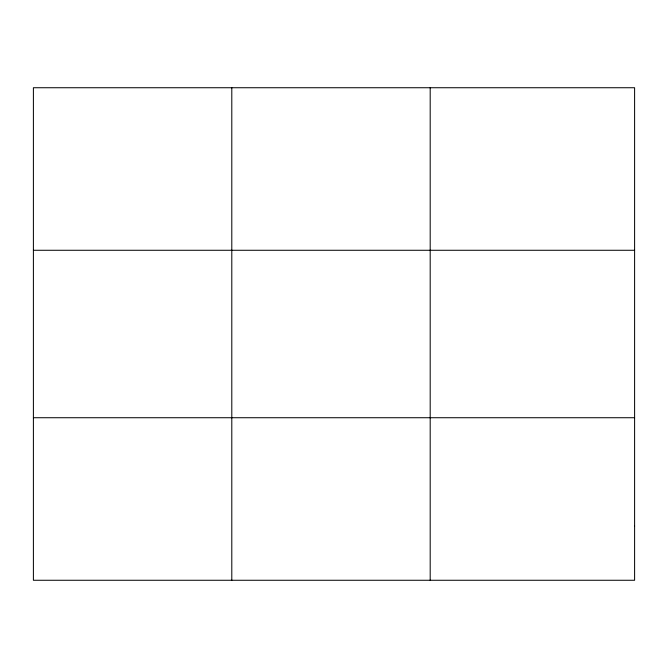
<?xml version="1.0" encoding="UTF-8"?>
<svg xmlns="http://www.w3.org/2000/svg" width="668" height="668" viewBox="0 0 668 668"><rect width="100%" height="100%" fill="white"/><g stroke="black" fill="none" stroke-linecap="round" stroke-linejoin="round"><path stroke-width="1" d="M231.796 580.267L231.796 87.733M430.192 580.267L430.192 87.733M33.4 250.275L634.6 250.275M33.4 417.725L634.6 417.725M634.6 526.083L634.6 580.267L33.4 580.267L33.4 87.733L634.6 87.733L634.6 526.083"/></g></svg>
